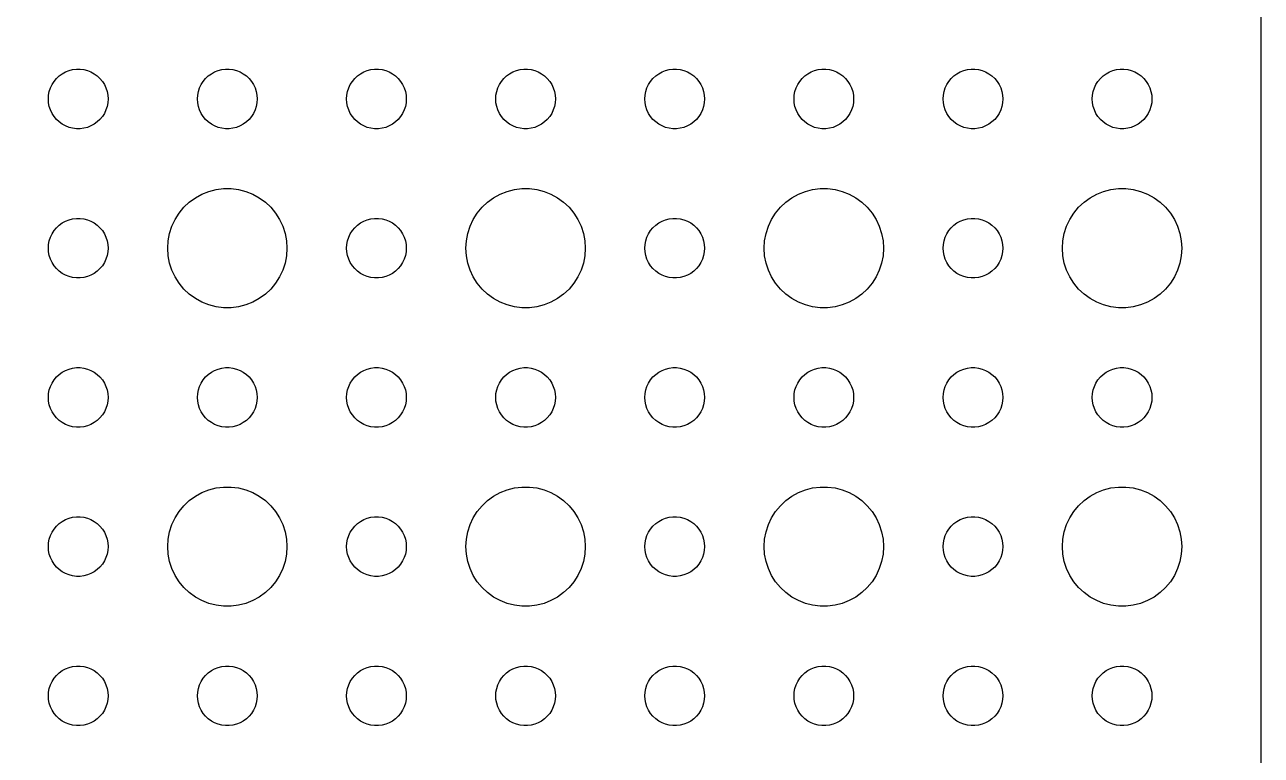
# Model space of a CAD drawing. Extents: x -60 to 60, y -74 to 74.
# Drawn here: x -2.7 to 59.5, y -3 to 33.7 of the extents above; entities that cross this region are included whole.
import ezdxf

# ---------------------------------------------------------------- set-up
doc = ezdxf.new("R2010")
doc.units = 0
doc.layers.get('0').update_dxf_attribs({"linetype": 'CONTINUOUS'})

msp = doc.modelspace()

# ---------------------------------------------------------------- linework, layer by layer
msp.add_lwpolyline([(59.5, -69.5), (59.5, 69.5), (59.4606, 70.1267), (59.3429, 70.7434), (59.1489, 71.3406), (58.8815, 71.9088), (58.5451, 72.4389), (58.1448, 72.9227), (57.6871, 73.3526), (57.1791, 73.7216), (56.6289, 74.0241), (56.0451, 74.2553), (55.4369, 74.4114), (54.814, 74.4901), (54.5, 74.4901), (54.5, 74.497), (-54.5, 74.497)])
for points in [[(-0.094186, 28.503), (-0.281072, 28.5266), (-0.463525, 28.5734), (-0.638669, 28.6428), (-0.80374, 28.7335), (-0.956136, 28.8442), (-1.09345, 28.9732), (-1.21353, 29.1183), (-1.31446, 29.2774), (-1.39466, 29.4478), (-1.45287, 29.627), (-1.48817, 29.812), (-1.5, 30), (-1.48817, 30.188), (-1.45287, 30.373), (-1.39466, 30.5522), (-1.31446, 30.7226), (-1.21353, 30.8817), (-1.09345, 31.0268), (-0.956136, 31.1558), (-0.80374, 31.2665), (-0.638669, 31.3572), (-0.463525, 31.4266), (-0.281072, 31.4734), (-0.094186, 31.497), (0.094186, 31.497), (0.281072, 31.4734), (0.463525, 31.4266), (0.638669, 31.3572), (0.80374, 31.2665), (0.956136, 31.1558), (1.09345, 31.0268), (1.21353, 30.8817), (1.31446, 30.7226), (1.39466, 30.5522), (1.45287, 30.373), (1.48817, 30.188), (1.5, 30), (1.48817, 29.812), (1.45287, 29.627), (1.39466, 29.4478), (1.31446, 29.2774), (1.21353, 29.1183), (1.09345, 28.9732), (0.956136, 28.8442), (0.80374, 28.7335), (0.638669, 28.6428), (0.463525, 28.5734), (0.281072, 28.5266), (0.094186, 28.503)], [(7.40581, 28.503), (7.21893, 28.5266), (7.03647, 28.5734), (6.86133, 28.6428), (6.69626, 28.7335), (6.54386, 28.8442), (6.40655, 28.9732), (6.28647, 29.1183), (6.18554, 29.2774), (6.10534, 29.4478), (6.04713, 29.627), (6.01183, 29.812), (6, 30), (6.01183, 30.188), (6.04713, 30.373), (6.10534, 30.5522), (6.18554, 30.7226), (6.28647, 30.8817), (6.40655, 31.0268), (6.54386, 31.1558), (6.69626, 31.2665), (6.86133, 31.3572), (7.03647, 31.4266), (7.21893, 31.4734), (7.40581, 31.497), (7.59419, 31.497), (7.78107, 31.4734), (7.96353, 31.4266), (8.13867, 31.3572), (8.30374, 31.2665), (8.45614, 31.1558), (8.59345, 31.0268), (8.71353, 30.8817), (8.81446, 30.7226), (8.89466, 30.5522), (8.95287, 30.373), (8.98817, 30.188), (9, 30), (8.98817, 29.812), (8.95287, 29.627), (8.89466, 29.4478), (8.81446, 29.2774), (8.71353, 29.1183), (8.59345, 28.9732), (8.45614, 28.8442), (8.30374, 28.7335), (8.13867, 28.6428), (7.96353, 28.5734), (7.78107, 28.5266), (7.59419, 28.503)], [(14.9058, 28.503), (14.7189, 28.5266), (14.5365, 28.5734), (14.3613, 28.6428), (14.1963, 28.7335), (14.0439, 28.8442), (13.9065, 28.9732), (13.7865, 29.1183), (13.6855, 29.2774), (13.6053, 29.4478), (13.5471, 29.627), (13.5118, 29.812), (13.5, 30), (13.5118, 30.188), (13.5471, 30.373), (13.6053, 30.5522), (13.6855, 30.7226), (13.7865, 30.8817), (13.9065, 31.0268), (14.0439, 31.1558), (14.1963, 31.2665), (14.3613, 31.3572), (14.5365, 31.4266), (14.7189, 31.4734), (14.9058, 31.497), (15.0942, 31.497), (15.2811, 31.4734), (15.4635, 31.4266), (15.6387, 31.3572), (15.8037, 31.2665), (15.9561, 31.1558), (16.0935, 31.0268), (16.2135, 30.8817), (16.3145, 30.7226), (16.3947, 30.5522), (16.4529, 30.373), (16.4882, 30.188), (16.5, 30), (16.4882, 29.812), (16.4529, 29.627), (16.3947, 29.4478), (16.3145, 29.2774), (16.2135, 29.1183), (16.0935, 28.9732), (15.9561, 28.8442), (15.8037, 28.7335), (15.6387, 28.6428), (15.4635, 28.5734), (15.2811, 28.5266), (15.0942, 28.503)], [(22.4058, 28.503), (22.2189, 28.5266), (22.0365, 28.5734), (21.8613, 28.6428), (21.6963, 28.7335), (21.5439, 28.8442), (21.4065, 28.9732), (21.2865, 29.1183), (21.1855, 29.2774), (21.1053, 29.4478), (21.0471, 29.627), (21.0118, 29.812), (21, 30), (21.0118, 30.188), (21.0471, 30.373), (21.1053, 30.5522), (21.1855, 30.7226), (21.2865, 30.8817), (21.4065, 31.0268), (21.5439, 31.1558), (21.6963, 31.2665), (21.8613, 31.3572), (22.0365, 31.4266), (22.2189, 31.4734), (22.4058, 31.497), (22.5942, 31.497), (22.7811, 31.4734), (22.9635, 31.4266), (23.1387, 31.3572), (23.3037, 31.2665), (23.4561, 31.1558), (23.5935, 31.0268), (23.7135, 30.8817), (23.8145, 30.7226), (23.8947, 30.5522), (23.9529, 30.373), (23.9882, 30.188), (24, 30), (23.9882, 29.812), (23.9529, 29.627), (23.8947, 29.4478), (23.8145, 29.2774), (23.7135, 29.1183), (23.5935, 28.9732), (23.4561, 28.8442), (23.3037, 28.7335), (23.1387, 28.6428), (22.9635, 28.5734), (22.7811, 28.5266), (22.5942, 28.503)], [(29.9058, 28.503), (29.7189, 28.5266), (29.5365, 28.5734), (29.3613, 28.6428), (29.1963, 28.7335), (29.0439, 28.8442), (28.9065, 28.9732), (28.7865, 29.1183), (28.6855, 29.2774), (28.6053, 29.4478), (28.5471, 29.627), (28.5118, 29.812), (28.5, 30), (28.5118, 30.188), (28.5471, 30.373), (28.6053, 30.5522), (28.6855, 30.7226), (28.7865, 30.8817), (28.9065, 31.0268), (29.0439, 31.1558), (29.1963, 31.2665), (29.3613, 31.3572), (29.5365, 31.4266), (29.7189, 31.4734), (29.9058, 31.497), (30.0942, 31.497), (30.2811, 31.4734), (30.4635, 31.4266), (30.6387, 31.3572), (30.8037, 31.2665), (30.9561, 31.1558), (31.0935, 31.0268), (31.2135, 30.8817), (31.3145, 30.7226), (31.3947, 30.5522), (31.4529, 30.373), (31.4882, 30.188), (31.5, 30), (31.4882, 29.812), (31.4529, 29.627), (31.3947, 29.4478), (31.3145, 29.2774), (31.2135, 29.1183), (31.0935, 28.9732), (30.9561, 28.8442), (30.8037, 28.7335), (30.6387, 28.6428), (30.4635, 28.5734), (30.2811, 28.5266), (30.0942, 28.503)], [(37.4058, 28.503), (37.2189, 28.5266), (37.0365, 28.5734), (36.8613, 28.6428), (36.6963, 28.7335), (36.5439, 28.8442), (36.4065, 28.9732), (36.2865, 29.1183), (36.1855, 29.2774), (36.1053, 29.4478), (36.0471, 29.627), (36.0118, 29.812), (36, 30), (36.0118, 30.188), (36.0471, 30.373), (36.1053, 30.5522), (36.1855, 30.7226), (36.2865, 30.8817), (36.4065, 31.0268), (36.5439, 31.1558), (36.6963, 31.2665), (36.8613, 31.3572), (37.0365, 31.4266), (37.2189, 31.4734), (37.4058, 31.497), (37.5942, 31.497), (37.7811, 31.4734), (37.9635, 31.4266), (38.1387, 31.3572), (38.3037, 31.2665), (38.4561, 31.1558), (38.5935, 31.0268), (38.7135, 30.8817), (38.8145, 30.7226), (38.8947, 30.5522), (38.9529, 30.373), (38.9882, 30.188), (39, 30), (38.9882, 29.812), (38.9529, 29.627), (38.8947, 29.4478), (38.8145, 29.2774), (38.7135, 29.1183), (38.5935, 28.9732), (38.4561, 28.8442), (38.3037, 28.7335), (38.1387, 28.6428), (37.9635, 28.5734), (37.7811, 28.5266), (37.5942, 28.503)], [(44.9058, 28.503), (44.7189, 28.5266), (44.5365, 28.5734), (44.3613, 28.6428), (44.1963, 28.7335), (44.0439, 28.8442), (43.9065, 28.9732), (43.7865, 29.1183), (43.6855, 29.2774), (43.6053, 29.4478), (43.5471, 29.627), (43.5118, 29.812), (43.5, 30), (43.5118, 30.188), (43.5471, 30.373), (43.6053, 30.5522), (43.6855, 30.7226), (43.7865, 30.8817), (43.9065, 31.0268), (44.0439, 31.1558), (44.1963, 31.2665), (44.3613, 31.3572), (44.5365, 31.4266), (44.7189, 31.4734), (44.9058, 31.497), (45.0942, 31.497), (45.2811, 31.4734), (45.4635, 31.4266), (45.6387, 31.3572), (45.8037, 31.2665), (45.9561, 31.1558), (46.0935, 31.0268), (46.2135, 30.8817), (46.3145, 30.7226), (46.3947, 30.5522), (46.4529, 30.373), (46.4882, 30.188), (46.5, 30), (46.4882, 29.812), (46.4529, 29.627), (46.3947, 29.4478), (46.3145, 29.2774), (46.2135, 29.1183), (46.0935, 28.9732), (45.9561, 28.8442), (45.8037, 28.7335), (45.6387, 28.6428), (45.4635, 28.5734), (45.2811, 28.5266), (45.0942, 28.503)], [(52.4058, 28.503), (52.2189, 28.5266), (52.0365, 28.5734), (51.8613, 28.6428), (51.6963, 28.7335), (51.5439, 28.8442), (51.4065, 28.9732), (51.2865, 29.1183), (51.1855, 29.2774), (51.1053, 29.4478), (51.0471, 29.627), (51.0118, 29.812), (51, 30), (51.0118, 30.188), (51.0471, 30.373), (51.1053, 30.5522), (51.1855, 30.7226), (51.2865, 30.8817), (51.4065, 31.0268), (51.5439, 31.1558), (51.6963, 31.2665), (51.8613, 31.3572), (52.0365, 31.4266), (52.2189, 31.4734), (52.4058, 31.497), (52.5942, 31.497), (52.7811, 31.4734), (52.9635, 31.4266), (53.1387, 31.3572), (53.3037, 31.2665), (53.4561, 31.1558), (53.5935, 31.0268), (53.7135, 30.8817), (53.8145, 30.7226), (53.8947, 30.5522), (53.9529, 30.373), (53.9882, 30.188), (54, 30), (53.9882, 29.812), (53.9529, 29.627), (53.8947, 29.4478), (53.8145, 29.2774), (53.7135, 29.1183), (53.5935, 28.9732), (53.4561, 28.8442), (53.3037, 28.7335), (53.1387, 28.6428), (52.9635, 28.5734), (52.7811, 28.5266), (52.5942, 28.503)], [(7.31163, 19.5059), (6.93786, 19.5531), (6.57295, 19.6468), (6.22266, 19.7855), (5.89252, 19.967), (5.58773, 20.1885), (5.31309, 20.4464), (5.07295, 20.7366), (4.87108, 21.0547), (4.71067, 21.3956), (4.59425, 21.7539), (4.52366, 22.124), (4.5, 22.5), (4.52366, 22.876), (4.59425, 23.2461), (4.71067, 23.6044), (4.87108, 23.9453), (5.07295, 24.2634), (5.31309, 24.5536), (5.58773, 24.8115), (5.89252, 25.033), (6.22266, 25.2145), (6.57295, 25.3532), (6.93786, 25.4469), (7.31163, 25.4941), (7.68837, 25.4941), (8.06214, 25.4469), (8.42705, 25.3532), (8.77734, 25.2145), (9.10748, 25.033), (9.41227, 24.8115), (9.68691, 24.5536), (9.92705, 24.2634), (10.1289, 23.9453), (10.2893, 23.6044), (10.4057, 23.2461), (10.4763, 22.876), (10.5, 22.5), (10.4763, 22.124), (10.4057, 21.7539), (10.2893, 21.3956), (10.1289, 21.0547), (9.92705, 20.7366), (9.68691, 20.4464), (9.41227, 20.1885), (9.10748, 19.967), (8.77734, 19.7855), (8.42705, 19.6468), (8.06214, 19.5531), (7.68837, 19.5059)], [(22.3116, 19.5059), (21.9379, 19.5531), (21.5729, 19.6468), (21.2227, 19.7855), (20.8925, 19.967), (20.5877, 20.1885), (20.3131, 20.4464), (20.0729, 20.7366), (19.8711, 21.0547), (19.7107, 21.3956), (19.5943, 21.7539), (19.5237, 22.124), (19.5, 22.5), (19.5237, 22.876), (19.5943, 23.2461), (19.7107, 23.6044), (19.8711, 23.9453), (20.0729, 24.2634), (20.3131, 24.5536), (20.5877, 24.8115), (20.8925, 25.033), (21.2227, 25.2145), (21.5729, 25.3532), (21.9379, 25.4469), (22.3116, 25.4941), (22.6884, 25.4941), (23.0621, 25.4469), (23.4271, 25.3532), (23.7773, 25.2145), (24.1075, 25.033), (24.4123, 24.8115), (24.6869, 24.5536), (24.9271, 24.2634), (25.1289, 23.9453), (25.2893, 23.6044), (25.4057, 23.2461), (25.4763, 22.876), (25.5, 22.5), (25.4763, 22.124), (25.4057, 21.7539), (25.2893, 21.3956), (25.1289, 21.0547), (24.9271, 20.7366), (24.6869, 20.4464), (24.4123, 20.1885), (24.1075, 19.967), (23.7773, 19.7855), (23.4271, 19.6468), (23.0621, 19.5531), (22.6884, 19.5059)], [(37.3116, 19.5059), (36.9379, 19.5531), (36.5729, 19.6468), (36.2227, 19.7855), (35.8925, 19.967), (35.5877, 20.1885), (35.3131, 20.4464), (35.0729, 20.7366), (34.8711, 21.0547), (34.7107, 21.3956), (34.5943, 21.7539), (34.5237, 22.124), (34.5, 22.5), (34.5237, 22.876), (34.5943, 23.2461), (34.7107, 23.6044), (34.8711, 23.9453), (35.0729, 24.2634), (35.3131, 24.5536), (35.5877, 24.8115), (35.8925, 25.033), (36.2227, 25.2145), (36.5729, 25.3532), (36.9379, 25.4469), (37.3116, 25.4941), (37.6884, 25.4941), (38.0621, 25.4469), (38.4271, 25.3532), (38.7773, 25.2145), (39.1075, 25.033), (39.4123, 24.8115), (39.6869, 24.5536), (39.9271, 24.2634), (40.1289, 23.9453), (40.2893, 23.6044), (40.4057, 23.2461), (40.4763, 22.876), (40.5, 22.5), (40.4763, 22.124), (40.4057, 21.7539), (40.2893, 21.3956), (40.1289, 21.0547), (39.9271, 20.7366), (39.6869, 20.4464), (39.4123, 20.1885), (39.1075, 19.967), (38.7773, 19.7855), (38.4271, 19.6468), (38.0621, 19.5531), (37.6884, 19.5059)], [(52.3116, 19.5059), (51.9379, 19.5531), (51.5729, 19.6468), (51.2227, 19.7855), (50.8925, 19.967), (50.5877, 20.1885), (50.3131, 20.4464), (50.0729, 20.7366), (49.8711, 21.0547), (49.7107, 21.3956), (49.5943, 21.7539), (49.5237, 22.124), (49.5, 22.5), (49.5237, 22.876), (49.5943, 23.2461), (49.7107, 23.6044), (49.8711, 23.9453), (50.0729, 24.2634), (50.3131, 24.5536), (50.5877, 24.8115), (50.8925, 25.033), (51.2227, 25.2145), (51.5729, 25.3532), (51.9379, 25.4469), (52.3116, 25.4941), (52.6884, 25.4941), (53.0621, 25.4469), (53.4271, 25.3532), (53.7773, 25.2145), (54.1075, 25.033), (54.4123, 24.8115), (54.6869, 24.5536), (54.9271, 24.2634), (55.1289, 23.9453), (55.2893, 23.6044), (55.4057, 23.2461), (55.4763, 22.876), (55.5, 22.5), (55.4763, 22.124), (55.4057, 21.7539), (55.2893, 21.3956), (55.1289, 21.0547), (54.9271, 20.7366), (54.6869, 20.4464), (54.4123, 20.1885), (54.1075, 19.967), (53.7773, 19.7855), (53.4271, 19.6468), (53.0621, 19.5531), (52.6884, 19.5059)], [(-0.094186, 21.003), (-0.281072, 21.0266), (-0.463525, 21.0734), (-0.638669, 21.1428), (-0.80374, 21.2335), (-0.956136, 21.3442), (-1.09345, 21.4732), (-1.21353, 21.6183), (-1.31446, 21.7774), (-1.39466, 21.9478), (-1.45287, 22.127), (-1.48817, 22.312), (-1.5, 22.5), (-1.48817, 22.688), (-1.45287, 22.873), (-1.39466, 23.0522), (-1.31446, 23.2226), (-1.21353, 23.3817), (-1.09345, 23.5268), (-0.956136, 23.6558), (-0.80374, 23.7665), (-0.638669, 23.8572), (-0.463525, 23.9266), (-0.281072, 23.9734), (-0.094186, 23.997), (0.094186, 23.997), (0.281072, 23.9734), (0.463525, 23.9266), (0.638669, 23.8572), (0.80374, 23.7665), (0.956136, 23.6558), (1.09345, 23.5268), (1.21353, 23.3817), (1.31446, 23.2226), (1.39466, 23.0522), (1.45287, 22.873), (1.48817, 22.688), (1.5, 22.5), (1.48817, 22.312), (1.45287, 22.127), (1.39466, 21.9478), (1.31446, 21.7774), (1.21353, 21.6183), (1.09345, 21.4732), (0.956136, 21.3442), (0.80374, 21.2335), (0.638669, 21.1428), (0.463525, 21.0734), (0.281072, 21.0266), (0.094186, 21.003)], [(14.9058, 21.003), (14.7189, 21.0266), (14.5365, 21.0734), (14.3613, 21.1428), (14.1963, 21.2335), (14.0439, 21.3442), (13.9065, 21.4732), (13.7865, 21.6183), (13.6855, 21.7774), (13.6053, 21.9478), (13.5471, 22.127), (13.5118, 22.312), (13.5, 22.5), (13.5118, 22.688), (13.5471, 22.873), (13.6053, 23.0522), (13.6855, 23.2226), (13.7865, 23.3817), (13.9065, 23.5268), (14.0439, 23.6558), (14.1963, 23.7665), (14.3613, 23.8572), (14.5365, 23.9266), (14.7189, 23.9734), (14.9058, 23.997), (15.0942, 23.997), (15.2811, 23.9734), (15.4635, 23.9266), (15.6387, 23.8572), (15.8037, 23.7665), (15.9561, 23.6558), (16.0935, 23.5268), (16.2135, 23.3817), (16.3145, 23.2226), (16.3947, 23.0522), (16.4529, 22.873), (16.4882, 22.688), (16.5, 22.5), (16.4882, 22.312), (16.4529, 22.127), (16.3947, 21.9478), (16.3145, 21.7774), (16.2135, 21.6183), (16.0935, 21.4732), (15.9561, 21.3442), (15.8037, 21.2335), (15.6387, 21.1428), (15.4635, 21.0734), (15.2811, 21.0266), (15.0942, 21.003)], [(29.9058, 21.003), (29.7189, 21.0266), (29.5365, 21.0734), (29.3613, 21.1428), (29.1963, 21.2335), (29.0439, 21.3442), (28.9065, 21.4732), (28.7865, 21.6183), (28.6855, 21.7774), (28.6053, 21.9478), (28.5471, 22.127), (28.5118, 22.312), (28.5, 22.5), (28.5118, 22.688), (28.5471, 22.873), (28.6053, 23.0522), (28.6855, 23.2226), (28.7865, 23.3817), (28.9065, 23.5268), (29.0439, 23.6558), (29.1963, 23.7665), (29.3613, 23.8572), (29.5365, 23.9266), (29.7189, 23.9734), (29.9058, 23.997), (30.0942, 23.997), (30.2811, 23.9734), (30.4635, 23.9266), (30.6387, 23.8572), (30.8037, 23.7665), (30.9561, 23.6558), (31.0935, 23.5268), (31.2135, 23.3817), (31.3145, 23.2226), (31.3947, 23.0522), (31.4529, 22.873), (31.4882, 22.688), (31.5, 22.5), (31.4882, 22.312), (31.4529, 22.127), (31.3947, 21.9478), (31.3145, 21.7774), (31.2135, 21.6183), (31.0935, 21.4732), (30.9561, 21.3442), (30.8037, 21.2335), (30.6387, 21.1428), (30.4635, 21.0734), (30.2811, 21.0266), (30.0942, 21.003)], [(44.9058, 21.003), (44.7189, 21.0266), (44.5365, 21.0734), (44.3613, 21.1428), (44.1963, 21.2335), (44.0439, 21.3442), (43.9065, 21.4732), (43.7865, 21.6183), (43.6855, 21.7774), (43.6053, 21.9478), (43.5471, 22.127), (43.5118, 22.312), (43.5, 22.5), (43.5118, 22.688), (43.5471, 22.873), (43.6053, 23.0522), (43.6855, 23.2226), (43.7865, 23.3817), (43.9065, 23.5268), (44.0439, 23.6558), (44.1963, 23.7665), (44.3613, 23.8572), (44.5365, 23.9266), (44.7189, 23.9734), (44.9058, 23.997), (45.0942, 23.997), (45.2811, 23.9734), (45.4635, 23.9266), (45.6387, 23.8572), (45.8037, 23.7665), (45.9561, 23.6558), (46.0935, 23.5268), (46.2135, 23.3817), (46.3145, 23.2226), (46.3947, 23.0522), (46.4529, 22.873), (46.4882, 22.688), (46.5, 22.5), (46.4882, 22.312), (46.4529, 22.127), (46.3947, 21.9478), (46.3145, 21.7774), (46.2135, 21.6183), (46.0935, 21.4732), (45.9561, 21.3442), (45.8037, 21.2335), (45.6387, 21.1428), (45.4635, 21.0734), (45.2811, 21.0266), (45.0942, 21.003)], [(-0.094186, 13.503), (-0.281072, 13.5266), (-0.463525, 13.5734), (-0.638669, 13.6428), (-0.80374, 13.7335), (-0.956136, 13.8442), (-1.09345, 13.9732), (-1.21353, 14.1183), (-1.31446, 14.2774), (-1.39466, 14.4478), (-1.45287, 14.627), (-1.48817, 14.812), (-1.5, 15), (-1.48817, 15.188), (-1.45287, 15.373), (-1.39466, 15.5522), (-1.31446, 15.7226), (-1.21353, 15.8817), (-1.09345, 16.0268), (-0.956136, 16.1558), (-0.80374, 16.2665), (-0.638669, 16.3572), (-0.463525, 16.4266), (-0.281072, 16.4734), (-0.094186, 16.497), (0.094186, 16.497), (0.281072, 16.4734), (0.463525, 16.4266), (0.638669, 16.3572), (0.80374, 16.2665), (0.956136, 16.1558), (1.09345, 16.0268), (1.21353, 15.8817), (1.31446, 15.7226), (1.39466, 15.5522), (1.45287, 15.373), (1.48817, 15.188), (1.5, 15), (1.48817, 14.812), (1.45287, 14.627), (1.39466, 14.4478), (1.31446, 14.2774), (1.21353, 14.1183), (1.09345, 13.9732), (0.956136, 13.8442), (0.80374, 13.7335), (0.638669, 13.6428), (0.463525, 13.5734), (0.281072, 13.5266), (0.094186, 13.503)], [(7.40581, 13.503), (7.21893, 13.5266), (7.03647, 13.5734), (6.86133, 13.6428), (6.69626, 13.7335), (6.54386, 13.8442), (6.40655, 13.9732), (6.28647, 14.1183), (6.18554, 14.2774), (6.10534, 14.4478), (6.04713, 14.627), (6.01183, 14.812), (6, 15), (6.01183, 15.188), (6.04713, 15.373), (6.10534, 15.5522), (6.18554, 15.7226), (6.28647, 15.8817), (6.40655, 16.0268), (6.54386, 16.1558), (6.69626, 16.2665), (6.86133, 16.3572), (7.03647, 16.4266), (7.21893, 16.4734), (7.40581, 16.497), (7.59419, 16.497), (7.78107, 16.4734), (7.96353, 16.4266), (8.13867, 16.3572), (8.30374, 16.2665), (8.45614, 16.1558), (8.59345, 16.0268), (8.71353, 15.8817), (8.81446, 15.7226), (8.89466, 15.5522), (8.95287, 15.373), (8.98817, 15.188), (9, 15), (8.98817, 14.812), (8.95287, 14.627), (8.89466, 14.4478), (8.81446, 14.2774), (8.71353, 14.1183), (8.59345, 13.9732), (8.45614, 13.8442), (8.30374, 13.7335), (8.13867, 13.6428), (7.96353, 13.5734), (7.78107, 13.5266), (7.59419, 13.503)], [(14.9058, 13.503), (14.7189, 13.5266), (14.5365, 13.5734), (14.3613, 13.6428), (14.1963, 13.7335), (14.0439, 13.8442), (13.9065, 13.9732), (13.7865, 14.1183), (13.6855, 14.2774), (13.6053, 14.4478), (13.5471, 14.627), (13.5118, 14.812), (13.5, 15), (13.5118, 15.188), (13.5471, 15.373), (13.6053, 15.5522), (13.6855, 15.7226), (13.7865, 15.8817), (13.9065, 16.0268), (14.0439, 16.1558), (14.1963, 16.2665), (14.3613, 16.3572), (14.5365, 16.4266), (14.7189, 16.4734), (14.9058, 16.497), (15.0942, 16.497), (15.2811, 16.4734), (15.4635, 16.4266), (15.6387, 16.3572), (15.8037, 16.2665), (15.9561, 16.1558), (16.0935, 16.0268), (16.2135, 15.8817), (16.3145, 15.7226), (16.3947, 15.5522), (16.4529, 15.373), (16.4882, 15.188), (16.5, 15), (16.4882, 14.812), (16.4529, 14.627), (16.3947, 14.4478), (16.3145, 14.2774), (16.2135, 14.1183), (16.0935, 13.9732), (15.9561, 13.8442), (15.8037, 13.7335), (15.6387, 13.6428), (15.4635, 13.5734), (15.2811, 13.5266), (15.0942, 13.503)], [(22.4058, 13.503), (22.2189, 13.5266), (22.0365, 13.5734), (21.8613, 13.6428), (21.6963, 13.7335), (21.5439, 13.8442), (21.4065, 13.9732), (21.2865, 14.1183), (21.1855, 14.2774), (21.1053, 14.4478), (21.0471, 14.627), (21.0118, 14.812), (21, 15), (21.0118, 15.188), (21.0471, 15.373), (21.1053, 15.5522), (21.1855, 15.7226), (21.2865, 15.8817), (21.4065, 16.0268), (21.5439, 16.1558), (21.6963, 16.2665), (21.8613, 16.3572), (22.0365, 16.4266), (22.2189, 16.4734), (22.4058, 16.497), (22.5942, 16.497), (22.7811, 16.4734), (22.9635, 16.4266), (23.1387, 16.3572), (23.3037, 16.2665), (23.4561, 16.1558), (23.5935, 16.0268), (23.7135, 15.8817), (23.8145, 15.7226), (23.8947, 15.5522), (23.9529, 15.373), (23.9882, 15.188), (24, 15), (23.9882, 14.812), (23.9529, 14.627), (23.8947, 14.4478), (23.8145, 14.2774), (23.7135, 14.1183), (23.5935, 13.9732), (23.4561, 13.8442), (23.3037, 13.7335), (23.1387, 13.6428), (22.9635, 13.5734), (22.7811, 13.5266), (22.5942, 13.503)], [(29.9058, 13.503), (29.7189, 13.5266), (29.5365, 13.5734), (29.3613, 13.6428), (29.1963, 13.7335), (29.0439, 13.8442), (28.9065, 13.9732), (28.7865, 14.1183), (28.6855, 14.2774), (28.6053, 14.4478), (28.5471, 14.627), (28.5118, 14.812), (28.5, 15), (28.5118, 15.188), (28.5471, 15.373), (28.6053, 15.5522), (28.6855, 15.7226), (28.7865, 15.8817), (28.9065, 16.0268), (29.0439, 16.1558), (29.1963, 16.2665), (29.3613, 16.3572), (29.5365, 16.4266), (29.7189, 16.4734), (29.9058, 16.497), (30.0942, 16.497), (30.2811, 16.4734), (30.4635, 16.4266), (30.6387, 16.3572), (30.8037, 16.2665), (30.9561, 16.1558), (31.0935, 16.0268), (31.2135, 15.8817), (31.3145, 15.7226), (31.3947, 15.5522), (31.4529, 15.373), (31.4882, 15.188), (31.5, 15), (31.4882, 14.812), (31.4529, 14.627), (31.3947, 14.4478), (31.3145, 14.2774), (31.2135, 14.1183), (31.0935, 13.9732), (30.9561, 13.8442), (30.8037, 13.7335), (30.6387, 13.6428), (30.4635, 13.5734), (30.2811, 13.5266), (30.0942, 13.503)], [(37.4058, 13.503), (37.2189, 13.5266), (37.0365, 13.5734), (36.8613, 13.6428), (36.6963, 13.7335), (36.5439, 13.8442), (36.4065, 13.9732), (36.2865, 14.1183), (36.1855, 14.2774), (36.1053, 14.4478), (36.0471, 14.627), (36.0118, 14.812), (36, 15), (36.0118, 15.188), (36.0471, 15.373), (36.1053, 15.5522), (36.1855, 15.7226), (36.2865, 15.8817), (36.4065, 16.0268), (36.5439, 16.1558), (36.6963, 16.2665), (36.8613, 16.3572), (37.0365, 16.4266), (37.2189, 16.4734), (37.4058, 16.497), (37.5942, 16.497), (37.7811, 16.4734), (37.9635, 16.4266), (38.1387, 16.3572), (38.3037, 16.2665), (38.4561, 16.1558), (38.5935, 16.0268), (38.7135, 15.8817), (38.8145, 15.7226), (38.8947, 15.5522), (38.9529, 15.373), (38.9882, 15.188), (39, 15), (38.9882, 14.812), (38.9529, 14.627), (38.8947, 14.4478), (38.8145, 14.2774), (38.7135, 14.1183), (38.5935, 13.9732), (38.4561, 13.8442), (38.3037, 13.7335), (38.1387, 13.6428), (37.9635, 13.5734), (37.7811, 13.5266), (37.5942, 13.503)], [(44.9058, 13.503), (44.7189, 13.5266), (44.5365, 13.5734), (44.3613, 13.6428), (44.1963, 13.7335), (44.0439, 13.8442), (43.9065, 13.9732), (43.7865, 14.1183), (43.6855, 14.2774), (43.6053, 14.4478), (43.5471, 14.627), (43.5118, 14.812), (43.5, 15), (43.5118, 15.188), (43.5471, 15.373), (43.6053, 15.5522), (43.6855, 15.7226), (43.7865, 15.8817), (43.9065, 16.0268), (44.0439, 16.1558), (44.1963, 16.2665), (44.3613, 16.3572), (44.5365, 16.4266), (44.7189, 16.4734), (44.9058, 16.497), (45.0942, 16.497), (45.2811, 16.4734), (45.4635, 16.4266), (45.6387, 16.3572), (45.8037, 16.2665), (45.9561, 16.1558), (46.0935, 16.0268), (46.2135, 15.8817), (46.3145, 15.7226), (46.3947, 15.5522), (46.4529, 15.373), (46.4882, 15.188), (46.5, 15), (46.4882, 14.812), (46.4529, 14.627), (46.3947, 14.4478), (46.3145, 14.2774), (46.2135, 14.1183), (46.0935, 13.9732), (45.9561, 13.8442), (45.8037, 13.7335), (45.6387, 13.6428), (45.4635, 13.5734), (45.2811, 13.5266), (45.0942, 13.503)], [(52.4058, 13.503), (52.2189, 13.5266), (52.0365, 13.5734), (51.8613, 13.6428), (51.6963, 13.7335), (51.5439, 13.8442), (51.4065, 13.9732), (51.2865, 14.1183), (51.1855, 14.2774), (51.1053, 14.4478), (51.0471, 14.627), (51.0118, 14.812), (51, 15), (51.0118, 15.188), (51.0471, 15.373), (51.1053, 15.5522), (51.1855, 15.7226), (51.2865, 15.8817), (51.4065, 16.0268), (51.5439, 16.1558), (51.6963, 16.2665), (51.8613, 16.3572), (52.0365, 16.4266), (52.2189, 16.4734), (52.4058, 16.497), (52.5942, 16.497), (52.7811, 16.4734), (52.9635, 16.4266), (53.1387, 16.3572), (53.3037, 16.2665), (53.4561, 16.1558), (53.5935, 16.0268), (53.7135, 15.8817), (53.8145, 15.7226), (53.8947, 15.5522), (53.9529, 15.373), (53.9882, 15.188), (54, 15), (53.9882, 14.812), (53.9529, 14.627), (53.8947, 14.4478), (53.8145, 14.2774), (53.7135, 14.1183), (53.5935, 13.9732), (53.4561, 13.8442), (53.3037, 13.7335), (53.1387, 13.6428), (52.9635, 13.5734), (52.7811, 13.5266), (52.5942, 13.503)], [(7.31163, 4.50592), (6.93786, 4.55314), (6.57295, 4.64683), (6.22266, 4.78552), (5.89252, 4.96702), (5.58773, 5.18846), (5.31309, 5.44636), (5.07295, 5.73664), (4.87108, 6.05474), (4.71067, 6.39563), (4.59425, 6.75393), (4.52366, 7.124), (4.5, 7.5), (4.52366, 7.876), (4.59425, 8.24607), (4.71067, 8.60437), (4.87108, 8.94526), (5.07295, 9.26336), (5.31309, 9.55364), (5.58773, 9.81154), (5.89252, 10.033), (6.22266, 10.2145), (6.57295, 10.3532), (6.93786, 10.4469), (7.31163, 10.4941), (7.68837, 10.4941), (8.06214, 10.4469), (8.42705, 10.3532), (8.77734, 10.2145), (9.10748, 10.033), (9.41227, 9.81154), (9.68691, 9.55364), (9.92705, 9.26336), (10.1289, 8.94526), (10.2893, 8.60437), (10.4057, 8.24607), (10.4763, 7.876), (10.5, 7.5), (10.4763, 7.124), (10.4057, 6.75393), (10.2893, 6.39563), (10.1289, 6.05474), (9.92705, 5.73664), (9.68691, 5.44636), (9.41227, 5.18846), (9.10748, 4.96702), (8.77734, 4.78552), (8.42705, 4.64683), (8.06214, 4.55314), (7.68837, 4.50592)], [(22.3116, 4.50592), (21.9379, 4.55314), (21.5729, 4.64683), (21.2227, 4.78552), (20.8925, 4.96702), (20.5877, 5.18846), (20.3131, 5.44636), (20.0729, 5.73664), (19.8711, 6.05474), (19.7107, 6.39563), (19.5943, 6.75393), (19.5237, 7.124), (19.5, 7.5), (19.5237, 7.876), (19.5943, 8.24607), (19.7107, 8.60437), (19.8711, 8.94526), (20.0729, 9.26336), (20.3131, 9.55364), (20.5877, 9.81154), (20.8925, 10.033), (21.2227, 10.2145), (21.5729, 10.3532), (21.9379, 10.4469), (22.3116, 10.4941), (22.6884, 10.4941), (23.0621, 10.4469), (23.4271, 10.3532), (23.7773, 10.2145), (24.1075, 10.033), (24.4123, 9.81154), (24.6869, 9.55364), (24.9271, 9.26336), (25.1289, 8.94526), (25.2893, 8.60437), (25.4057, 8.24607), (25.4763, 7.876), (25.5, 7.5), (25.4763, 7.124), (25.4057, 6.75393), (25.2893, 6.39563), (25.1289, 6.05474), (24.9271, 5.73664), (24.6869, 5.44636), (24.4123, 5.18846), (24.1075, 4.96702), (23.7773, 4.78552), (23.4271, 4.64683), (23.0621, 4.55314), (22.6884, 4.50592)], [(37.3116, 4.50592), (36.9379, 4.55314), (36.5729, 4.64683), (36.2227, 4.78552), (35.8925, 4.96702), (35.5877, 5.18846), (35.3131, 5.44636), (35.0729, 5.73664), (34.8711, 6.05474), (34.7107, 6.39563), (34.5943, 6.75393), (34.5237, 7.124), (34.5, 7.5), (34.5237, 7.876), (34.5943, 8.24607), (34.7107, 8.60437), (34.8711, 8.94526), (35.0729, 9.26336), (35.3131, 9.55364), (35.5877, 9.81154), (35.8925, 10.033), (36.2227, 10.2145), (36.5729, 10.3532), (36.9379, 10.4469), (37.3116, 10.4941), (37.6884, 10.4941), (38.0621, 10.4469), (38.4271, 10.3532), (38.7773, 10.2145), (39.1075, 10.033), (39.4123, 9.81154), (39.6869, 9.55364), (39.9271, 9.26336), (40.1289, 8.94526), (40.2893, 8.60437), (40.4057, 8.24607), (40.4763, 7.876), (40.5, 7.5), (40.4763, 7.124), (40.4057, 6.75393), (40.2893, 6.39563), (40.1289, 6.05474), (39.9271, 5.73664), (39.6869, 5.44636), (39.4123, 5.18846), (39.1075, 4.96702), (38.7773, 4.78552), (38.4271, 4.64683), (38.0621, 4.55314), (37.6884, 4.50592)], [(52.3116, 4.50592), (51.9379, 4.55314), (51.5729, 4.64683), (51.2227, 4.78552), (50.8925, 4.96702), (50.5877, 5.18846), (50.3131, 5.44636), (50.0729, 5.73664), (49.8711, 6.05474), (49.7107, 6.39563), (49.5943, 6.75393), (49.5237, 7.124), (49.5, 7.5), (49.5237, 7.876), (49.5943, 8.24607), (49.7107, 8.60437), (49.8711, 8.94526), (50.0729, 9.26336), (50.3131, 9.55364), (50.5877, 9.81154), (50.8925, 10.033), (51.2227, 10.2145), (51.5729, 10.3532), (51.9379, 10.4469), (52.3116, 10.4941), (52.6884, 10.4941), (53.0621, 10.4469), (53.4271, 10.3532), (53.7773, 10.2145), (54.1075, 10.033), (54.4123, 9.81154), (54.6869, 9.55364), (54.9271, 9.26336), (55.1289, 8.94526), (55.2893, 8.60437), (55.4057, 8.24607), (55.4763, 7.876), (55.5, 7.5), (55.4763, 7.124), (55.4057, 6.75393), (55.2893, 6.39563), (55.1289, 6.05474), (54.9271, 5.73664), (54.6869, 5.44636), (54.4123, 5.18846), (54.1075, 4.96702), (53.7773, 4.78552), (53.4271, 4.64683), (53.0621, 4.55314), (52.6884, 4.50592)], [(-0.094186, 6.00296), (-0.281072, 6.02657), (-0.463525, 6.07342), (-0.638669, 6.14276), (-0.80374, 6.23351), (-0.956136, 6.34423), (-1.09345, 6.47318), (-1.21353, 6.61832), (-1.31446, 6.77737), (-1.39466, 6.94781), (-1.45287, 7.12697), (-1.48817, 7.312), (-1.5, 7.5), (-1.48817, 7.688), (-1.45287, 7.87303), (-1.39466, 8.05219), (-1.31446, 8.22263), (-1.21353, 8.38168), (-1.09345, 8.52682), (-0.956136, 8.65577), (-0.80374, 8.76649), (-0.638669, 8.85724), (-0.463525, 8.92658), (-0.281072, 8.97343), (-0.094186, 8.99704), (0.094186, 8.99704), (0.281072, 8.97343), (0.463525, 8.92658), (0.638669, 8.85724), (0.80374, 8.76649), (0.956136, 8.65577), (1.09345, 8.52682), (1.21353, 8.38168), (1.31446, 8.22263), (1.39466, 8.05219), (1.45287, 7.87303), (1.48817, 7.688), (1.5, 7.5), (1.48817, 7.312), (1.45287, 7.12697), (1.39466, 6.94781), (1.31446, 6.77737), (1.21353, 6.61832), (1.09345, 6.47318), (0.956136, 6.34423), (0.80374, 6.23351), (0.638669, 6.14276), (0.463525, 6.07342), (0.281072, 6.02657), (0.094186, 6.00296)], [(14.9058, 6.00296), (14.7189, 6.02657), (14.5365, 6.07342), (14.3613, 6.14276), (14.1963, 6.23351), (14.0439, 6.34423), (13.9065, 6.47318), (13.7865, 6.61832), (13.6855, 6.77737), (13.6053, 6.94781), (13.5471, 7.12697), (13.5118, 7.312), (13.5, 7.5), (13.5118, 7.688), (13.5471, 7.87303), (13.6053, 8.05219), (13.6855, 8.22263), (13.7865, 8.38168), (13.9065, 8.52682), (14.0439, 8.65577), (14.1963, 8.76649), (14.3613, 8.85724), (14.5365, 8.92658), (14.7189, 8.97343), (14.9058, 8.99704), (15.0942, 8.99704), (15.2811, 8.97343), (15.4635, 8.92658), (15.6387, 8.85724), (15.8037, 8.76649), (15.9561, 8.65577), (16.0935, 8.52682), (16.2135, 8.38168), (16.3145, 8.22263), (16.3947, 8.05219), (16.4529, 7.87303), (16.4882, 7.688), (16.5, 7.5), (16.4882, 7.312), (16.4529, 7.12697), (16.3947, 6.94781), (16.3145, 6.77737), (16.2135, 6.61832), (16.0935, 6.47318), (15.9561, 6.34423), (15.8037, 6.23351), (15.6387, 6.14276), (15.4635, 6.07342), (15.2811, 6.02657), (15.0942, 6.00296)], [(29.9058, 6.00296), (29.7189, 6.02657), (29.5365, 6.07342), (29.3613, 6.14276), (29.1963, 6.23351), (29.0439, 6.34423), (28.9065, 6.47318), (28.7865, 6.61832), (28.6855, 6.77737), (28.6053, 6.94781), (28.5471, 7.12697), (28.5118, 7.312), (28.5, 7.5), (28.5118, 7.688), (28.5471, 7.87303), (28.6053, 8.05219), (28.6855, 8.22263), (28.7865, 8.38168), (28.9065, 8.52682), (29.0439, 8.65577), (29.1963, 8.76649), (29.3613, 8.85724), (29.5365, 8.92658), (29.7189, 8.97343), (29.9058, 8.99704), (30.0942, 8.99704), (30.2811, 8.97343), (30.4635, 8.92658), (30.6387, 8.85724), (30.8037, 8.76649), (30.9561, 8.65577), (31.0935, 8.52682), (31.2135, 8.38168), (31.3145, 8.22263), (31.3947, 8.05219), (31.4529, 7.87303), (31.4882, 7.688), (31.5, 7.5), (31.4882, 7.312), (31.4529, 7.12697), (31.3947, 6.94781), (31.3145, 6.77737), (31.2135, 6.61832), (31.0935, 6.47318), (30.9561, 6.34423), (30.8037, 6.23351), (30.6387, 6.14276), (30.4635, 6.07342), (30.2811, 6.02657), (30.0942, 6.00296)], [(44.9058, 6.00296), (44.7189, 6.02657), (44.5365, 6.07342), (44.3613, 6.14276), (44.1963, 6.23351), (44.0439, 6.34423), (43.9065, 6.47318), (43.7865, 6.61832), (43.6855, 6.77737), (43.6053, 6.94781), (43.5471, 7.12697), (43.5118, 7.312), (43.5, 7.5), (43.5118, 7.688), (43.5471, 7.87303), (43.6053, 8.05219), (43.6855, 8.22263), (43.7865, 8.38168), (43.9065, 8.52682), (44.0439, 8.65577), (44.1963, 8.76649), (44.3613, 8.85724), (44.5365, 8.92658), (44.7189, 8.97343), (44.9058, 8.99704), (45.0942, 8.99704), (45.2811, 8.97343), (45.4635, 8.92658), (45.6387, 8.85724), (45.8037, 8.76649), (45.9561, 8.65577), (46.0935, 8.52682), (46.2135, 8.38168), (46.3145, 8.22263), (46.3947, 8.05219), (46.4529, 7.87303), (46.4882, 7.688), (46.5, 7.5), (46.4882, 7.312), (46.4529, 7.12697), (46.3947, 6.94781), (46.3145, 6.77737), (46.2135, 6.61832), (46.0935, 6.47318), (45.9561, 6.34423), (45.8037, 6.23351), (45.6387, 6.14276), (45.4635, 6.07342), (45.2811, 6.02657), (45.0942, 6.00296)], [(-0.094186, -1.49704), (-0.281072, -1.47343), (-0.463525, -1.42658), (-0.638669, -1.35724), (-0.80374, -1.26649), (-0.956136, -1.15577), (-1.09345, -1.02682), (-1.21353, -0.881678), (-1.31446, -0.722631), (-1.39466, -0.552187), (-1.45287, -0.373035), (-1.48817, -0.188), (-1.5, 0), (-1.48817, 0.188), (-1.45287, 0.373035), (-1.39466, 0.552187), (-1.31446, 0.722631), (-1.21353, 0.881678), (-1.09345, 1.02682), (-0.956136, 1.15577), (-0.80374, 1.26649), (-0.638669, 1.35724), (-0.463525, 1.42658), (-0.281072, 1.47343), (-0.094186, 1.49704), (0.094186, 1.49704), (0.281072, 1.47343), (0.463525, 1.42658), (0.638669, 1.35724), (0.80374, 1.26649), (0.956136, 1.15577), (1.09345, 1.02682), (1.21353, 0.881678), (1.31446, 0.722631), (1.39466, 0.552187), (1.45287, 0.373035), (1.48817, 0.188), (1.5, 0), (1.48817, -0.188), (1.45287, -0.373035), (1.39466, -0.552187), (1.31446, -0.722631), (1.21353, -0.881678), (1.09345, -1.02682), (0.956136, -1.15577), (0.80374, -1.26649), (0.638669, -1.35724), (0.463525, -1.42658), (0.281072, -1.47343), (0.094186, -1.49704)], [(7.40581, -1.49704), (7.21893, -1.47343), (7.03647, -1.42658), (6.86133, -1.35724), (6.69626, -1.26649), (6.54386, -1.15577), (6.40655, -1.02682), (6.28647, -0.881678), (6.18554, -0.722631), (6.10534, -0.552187), (6.04713, -0.373035), (6.01183, -0.188), (6, 0), (6.01183, 0.188), (6.04713, 0.373035), (6.10534, 0.552187), (6.18554, 0.722631), (6.28647, 0.881678), (6.40655, 1.02682), (6.54386, 1.15577), (6.69626, 1.26649), (6.86133, 1.35724), (7.03647, 1.42658), (7.21893, 1.47343), (7.40581, 1.49704), (7.59419, 1.49704), (7.78107, 1.47343), (7.96353, 1.42658), (8.13867, 1.35724), (8.30374, 1.26649), (8.45614, 1.15577), (8.59345, 1.02682), (8.71353, 0.881678), (8.81446, 0.722631), (8.89466, 0.552187), (8.95287, 0.373035), (8.98817, 0.188), (9, 0), (8.98817, -0.188), (8.95287, -0.373035), (8.89466, -0.552187), (8.81446, -0.722631), (8.71353, -0.881678), (8.59345, -1.02682), (8.45614, -1.15577), (8.30374, -1.26649), (8.13867, -1.35724), (7.96353, -1.42658), (7.78107, -1.47343), (7.59419, -1.49704)], [(14.9058, -1.49704), (14.7189, -1.47343), (14.5365, -1.42658), (14.3613, -1.35724), (14.1963, -1.26649), (14.0439, -1.15577), (13.9065, -1.02682), (13.7865, -0.881678), (13.6855, -0.722631), (13.6053, -0.552187), (13.5471, -0.373035), (13.5118, -0.188), (13.5, 0), (13.5118, 0.188), (13.5471, 0.373035), (13.6053, 0.552187), (13.6855, 0.722631), (13.7865, 0.881678), (13.9065, 1.02682), (14.0439, 1.15577), (14.1963, 1.26649), (14.3613, 1.35724), (14.5365, 1.42658), (14.7189, 1.47343), (14.9058, 1.49704), (15.0942, 1.49704), (15.2811, 1.47343), (15.4635, 1.42658), (15.6387, 1.35724), (15.8037, 1.26649), (15.9561, 1.15577), (16.0935, 1.02682), (16.2135, 0.881678), (16.3145, 0.722631), (16.3947, 0.552187), (16.4529, 0.373035), (16.4882, 0.188), (16.5, 0), (16.4882, -0.188), (16.4529, -0.373035), (16.3947, -0.552187), (16.3145, -0.722631), (16.2135, -0.881678), (16.0935, -1.02682), (15.9561, -1.15577), (15.8037, -1.26649), (15.6387, -1.35724), (15.4635, -1.42658), (15.2811, -1.47343), (15.0942, -1.49704)], [(22.4058, -1.49704), (22.2189, -1.47343), (22.0365, -1.42658), (21.8613, -1.35724), (21.6963, -1.26649), (21.5439, -1.15577), (21.4065, -1.02682), (21.2865, -0.881678), (21.1855, -0.722631), (21.1053, -0.552187), (21.0471, -0.373035), (21.0118, -0.188), (21, 0), (21.0118, 0.188), (21.0471, 0.373035), (21.1053, 0.552187), (21.1855, 0.722631), (21.2865, 0.881678), (21.4065, 1.02682), (21.5439, 1.15577), (21.6963, 1.26649), (21.8613, 1.35724), (22.0365, 1.42658), (22.2189, 1.47343), (22.4058, 1.49704), (22.5942, 1.49704), (22.7811, 1.47343), (22.9635, 1.42658), (23.1387, 1.35724), (23.3037, 1.26649), (23.4561, 1.15577), (23.5935, 1.02682), (23.7135, 0.881678), (23.8145, 0.722631), (23.8947, 0.552187), (23.9529, 0.373035), (23.9882, 0.188), (24, 0), (23.9882, -0.188), (23.9529, -0.373035), (23.8947, -0.552187), (23.8145, -0.722631), (23.7135, -0.881678), (23.5935, -1.02682), (23.4561, -1.15577), (23.3037, -1.26649), (23.1387, -1.35724), (22.9635, -1.42658), (22.7811, -1.47343), (22.5942, -1.49704)], [(29.9058, -1.49704), (29.7189, -1.47343), (29.5365, -1.42658), (29.3613, -1.35724), (29.1963, -1.26649), (29.0439, -1.15577), (28.9065, -1.02682), (28.7865, -0.881678), (28.6855, -0.722631), (28.6053, -0.552187), (28.5471, -0.373035), (28.5118, -0.188), (28.5, 0), (28.5118, 0.188), (28.5471, 0.373035), (28.6053, 0.552187), (28.6855, 0.722631), (28.7865, 0.881678), (28.9065, 1.02682), (29.0439, 1.15577), (29.1963, 1.26649), (29.3613, 1.35724), (29.5365, 1.42658), (29.7189, 1.47343), (29.9058, 1.49704), (30.0942, 1.49704), (30.2811, 1.47343), (30.4635, 1.42658), (30.6387, 1.35724), (30.8037, 1.26649), (30.9561, 1.15577), (31.0935, 1.02682), (31.2135, 0.881678), (31.3145, 0.722631), (31.3947, 0.552187), (31.4529, 0.373035), (31.4882, 0.188), (31.5, 0), (31.4882, -0.188), (31.4529, -0.373035), (31.3947, -0.552187), (31.3145, -0.722631), (31.2135, -0.881678), (31.0935, -1.02682), (30.9561, -1.15577), (30.8037, -1.26649), (30.6387, -1.35724), (30.4635, -1.42658), (30.2811, -1.47343), (30.0942, -1.49704)], [(37.4058, -1.49704), (37.2189, -1.47343), (37.0365, -1.42658), (36.8613, -1.35724), (36.6963, -1.26649), (36.5439, -1.15577), (36.4065, -1.02682), (36.2865, -0.881678), (36.1855, -0.722631), (36.1053, -0.552187), (36.0471, -0.373035), (36.0118, -0.188), (36, 0), (36.0118, 0.188), (36.0471, 0.373035), (36.1053, 0.552187), (36.1855, 0.722631), (36.2865, 0.881678), (36.4065, 1.02682), (36.5439, 1.15577), (36.6963, 1.26649), (36.8613, 1.35724), (37.0365, 1.42658), (37.2189, 1.47343), (37.4058, 1.49704), (37.5942, 1.49704), (37.7811, 1.47343), (37.9635, 1.42658), (38.1387, 1.35724), (38.3037, 1.26649), (38.4561, 1.15577), (38.5935, 1.02682), (38.7135, 0.881678), (38.8145, 0.722631), (38.8947, 0.552187), (38.9529, 0.373035), (38.9882, 0.188), (39, 0), (38.9882, -0.188), (38.9529, -0.373035), (38.8947, -0.552187), (38.8145, -0.722631), (38.7135, -0.881678), (38.5935, -1.02682), (38.4561, -1.15577), (38.3037, -1.26649), (38.1387, -1.35724), (37.9635, -1.42658), (37.7811, -1.47343), (37.5942, -1.49704)], [(44.9058, -1.49704), (44.7189, -1.47343), (44.5365, -1.42658), (44.3613, -1.35724), (44.1963, -1.26649), (44.0439, -1.15577), (43.9065, -1.02682), (43.7865, -0.881678), (43.6855, -0.722631), (43.6053, -0.552187), (43.5471, -0.373035), (43.5118, -0.188), (43.5, 0), (43.5118, 0.188), (43.5471, 0.373035), (43.6053, 0.552187), (43.6855, 0.722631), (43.7865, 0.881678), (43.9065, 1.02682), (44.0439, 1.15577), (44.1963, 1.26649), (44.3613, 1.35724), (44.5365, 1.42658), (44.7189, 1.47343), (44.9058, 1.49704), (45.0942, 1.49704), (45.2811, 1.47343), (45.4635, 1.42658), (45.6387, 1.35724), (45.8037, 1.26649), (45.9561, 1.15577), (46.0935, 1.02682), (46.2135, 0.881678), (46.3145, 0.722631), (46.3947, 0.552187), (46.4529, 0.373035), (46.4882, 0.188), (46.5, 0), (46.4882, -0.188), (46.4529, -0.373035), (46.3947, -0.552187), (46.3145, -0.722631), (46.2135, -0.881678), (46.0935, -1.02682), (45.9561, -1.15577), (45.8037, -1.26649), (45.6387, -1.35724), (45.4635, -1.42658), (45.2811, -1.47343), (45.0942, -1.49704)], [(52.4058, -1.49704), (52.2189, -1.47343), (52.0365, -1.42658), (51.8613, -1.35724), (51.6963, -1.26649), (51.5439, -1.15577), (51.4065, -1.02682), (51.2865, -0.881678), (51.1855, -0.722631), (51.1053, -0.552187), (51.0471, -0.373035), (51.0118, -0.188), (51, 0), (51.0118, 0.188), (51.0471, 0.373035), (51.1053, 0.552187), (51.1855, 0.722631), (51.2865, 0.881678), (51.4065, 1.02682), (51.5439, 1.15577), (51.6963, 1.26649), (51.8613, 1.35724), (52.0365, 1.42658), (52.2189, 1.47343), (52.4058, 1.49704), (52.5942, 1.49704), (52.7811, 1.47343), (52.9635, 1.42658), (53.1387, 1.35724), (53.3037, 1.26649), (53.4561, 1.15577), (53.5935, 1.02682), (53.7135, 0.881678), (53.8145, 0.722631), (53.8947, 0.552187), (53.9529, 0.373035), (53.9882, 0.188), (54, 0), (53.9882, -0.188), (53.9529, -0.373035), (53.8947, -0.552187), (53.8145, -0.722631), (53.7135, -0.881678), (53.5935, -1.02682), (53.4561, -1.15577), (53.3037, -1.26649), (53.1387, -1.35724), (52.9635, -1.42658), (52.7811, -1.47343), (52.5942, -1.49704)]]:
    msp.add_lwpolyline(points, close=True)

doc.saveas('drawing.dxf')
